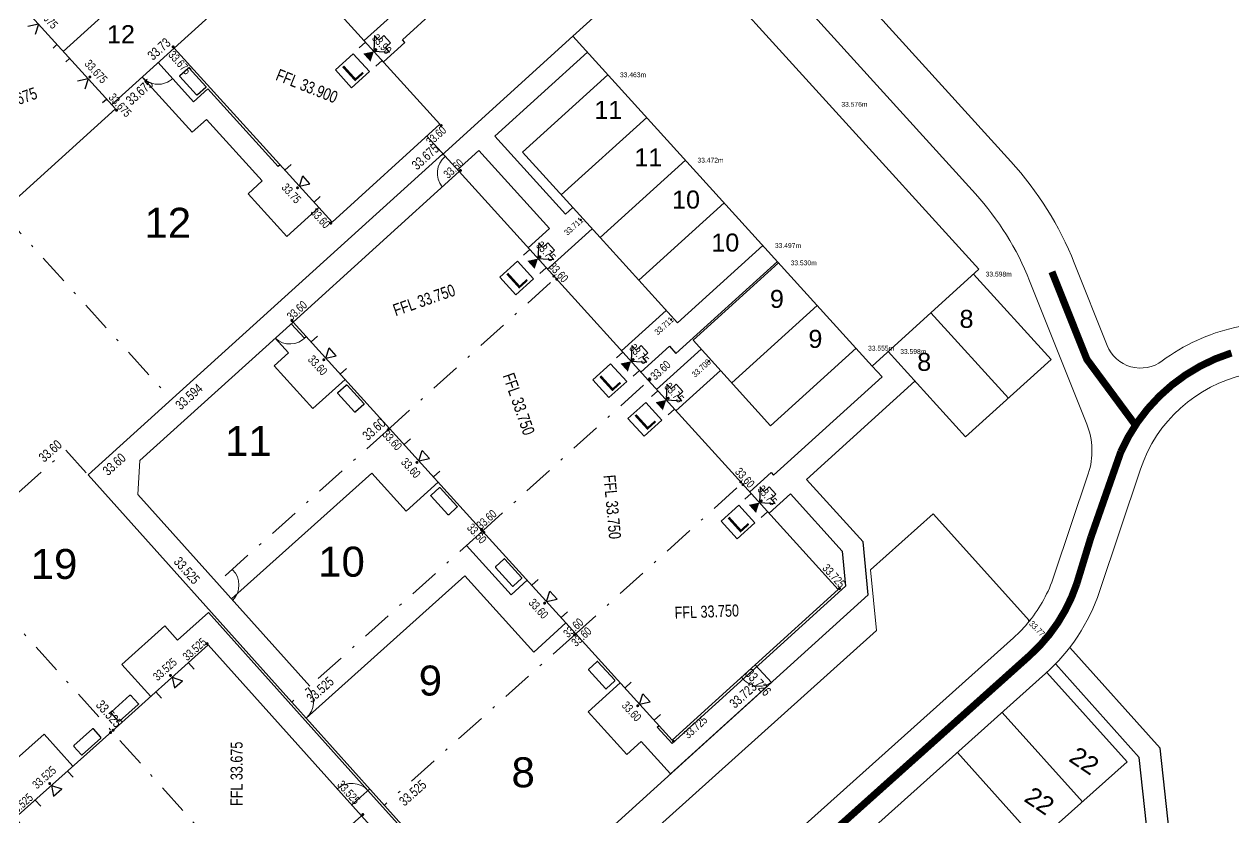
# Model space of a CAD drawing. Header units: metres. Extents: x 337936 to 338610, y 373199 to 374026.
# Drawn here: x 338146.3 to 338196.6, y 373665.4 to 373698.4 of the extents above; entities that cross this region are included whole.
import ezdxf

# ---------------------------------------------------------------- set-up
doc = ezdxf.new("R2010")
doc.units = ezdxf.units.M
doc.linetypes.add('DASHDOT', pattern=[25.4, 12.7, -6.35, 0, -6.35])
doc.linetypes.add('DASHED', pattern=[0.75, 0.5, -0.25])
for name, color, linetype in [('A-WH_HT-Access-Main', 252, 'Continuous'), ('A-WH_HT-Services-ASHP', 252, 'Continuous'), ('A-WH_HT-Wall-Party Wall Line', 252, 'Continuous'), ('A-WH_HT-Wall-Structure', 252, 'Continuous'), ('C-Zz4050-T-SpotLevels', 7, 'Continuous'), ('DGL-Paths', 252, 'Continuous'), ('EXTERNAL_WORKS_BACK_OF_FOOTWAY_LEVELS', 7, 'Continuous'), ('HOUSE_EXTERNAL_LEVELS', 7, 'Continuous'), ('HOUSE_SLAB_LEVEL', 7, 'Continuous'), ('PLOT_BOUNDARY_ANNOTATION', 7, 'Continuous')]:
    doc.layers.add(name, color=color, linetype=linetype)
doc.layers.add('A-WH_HT-Wall-Door Openings', color=252, linetype='Continuous', plot=False)
for name, color, linetype, lineweight in [('DGL_BT Gates', 252, 'Continuous', 9), ('DGL_BT Rear Fencing', 252, 'DASHDOT', 9), ('DGL_BT-Screen Fence', 252, 'FENCELINE2', 9), ('DGL_DRIVE', 252, 'Continuous', 9), ('DGL_Footpath', 252, 'Continuous', 9), ('DGL_Plot Parking', 252, 'Continuous', 9), ('DGL_PlotNo', 252, 'Continuous', 9), ('DGL_VERGE', 252, 'DASHED', 9)]:
    doc.layers.add(name, color=color, linetype=linetype, lineweight=lineweight)
doc.layers.add('HOUSE_DOORS', color=3, linetype='Continuous', true_color=0x00ff00)
doc.styles.add('AnnotativeArial', font='arial.ttf', dxfattribs={"height": 2})
doc.styles.add('ESTROAD', font='arial.ttf', dxfattribs={"width": 0.75})
doc.styles.get("Standard").update_dxf_attribs({"font": 'arial.ttf'})
doc.styles.add('TTE', font='arial.ttf')
doc.linetypes.add('FENCELINE2', pattern='A,6.35,-2.54,[132,ltypeshp.shx,S=2.54,R=0,X=-2.54,Y=0],-2.54,25.4', length=36.83)

msp = doc.modelspace()

# ---------------------------------------------------------------- hatches: boundary and pattern name
at = {"layer": 'EXTERNAL_WORKS_BACK_OF_FOOTWAY_LEVELS'}
h = msp.add_hatch(color=256, dxfattribs=at)
edge = h.paths.add_edge_path(flags=17)
edge.add_ellipse((338169.432, 373690.28), major_axis=(0.0354, 0.0354), ratio=1, start_angle=45, end_angle=225, ccw=False)
edge.add_ellipse((338169.432, 373690.28), major_axis=(0.0354, 0.0354), ratio=1, start_angle=225, end_angle=405, ccw=False)
h = msp.add_hatch(color=256, dxfattribs=at)
edge = h.paths.add_edge_path(flags=17)
edge.add_ellipse((338173.193, 373686.132), major_axis=(0.0354, 0.0354), ratio=1, start_angle=45, end_angle=225, ccw=False)
edge.add_ellipse((338173.193, 373686.132), major_axis=(0.0354, 0.0354), ratio=1, start_angle=225, end_angle=405, ccw=False)
h = msp.add_hatch(color=256, dxfattribs=at)
edge = h.paths.add_edge_path(flags=17)
edge.add_ellipse((338174.77, 373684.394), major_axis=(0.0354, 0.0354), ratio=1, start_angle=45, end_angle=225, ccw=False)
edge.add_ellipse((338174.77, 373684.394), major_axis=(0.0354, 0.0354), ratio=1, start_angle=225, end_angle=405, ccw=False)
h = msp.add_hatch(color=256, dxfattribs=at)
edge = h.paths.add_edge_path(flags=17)
edge.add_ellipse((338188.102, 373673.588), major_axis=(0.0354, 0.0354), ratio=1, start_angle=45, end_angle=225, ccw=False)
edge.add_ellipse((338188.102, 373673.588), major_axis=(0.0354, 0.0354), ratio=1, start_angle=225, end_angle=405, ccw=False)
at = {"layer": 'HOUSE_DOORS'}
for points in [[(338160.822, 373697.3), (338160.684, 373696.871), (338160.382, 373697.205)], [(338167.654, 373688.668), (338167.517, 373688.239), (338167.214, 373688.573)], [(338171.532, 373684.392), (338171.394, 373683.963), (338171.092, 373684.297)], [(338172.992, 373682.781), (338172.854, 373682.353), (338172.552, 373682.686)], [(338176.868, 373678.506), (338176.731, 373678.077), (338176.429, 373678.411)]]:
    msp.add_hatch(color=256, dxfattribs=at).paths.add_polyline_path(points, flags=17)
at = {"layer": 'HOUSE_EXTERNAL_LEVELS'}
h = msp.add_hatch(color=256, dxfattribs=at)
edge = h.paths.add_edge_path(flags=17)
edge.add_ellipse((338152.463, 373697.489), major_axis=(0.0448, 0.0448), ratio=1, start_angle=177.1994, end_angle=357.1994, ccw=False)
edge.add_ellipse((338152.463, 373697.489), major_axis=(0.0448, 0.0448), ratio=1, start_angle=-2.8006, end_angle=177.1994, ccw=False)
h = msp.add_hatch(color=256, dxfattribs=at)
edge = h.paths.add_edge_path(flags=17)
edge.add_ellipse((338160.902, 373697.373), major_axis=(-0.0448, 0.0448), ratio=1, start_angle=-2.8006, end_angle=177.1994, ccw=False)
edge.add_ellipse((338160.902, 373697.373), major_axis=(-0.0448, 0.0448), ratio=1, start_angle=177.1994, end_angle=357.1994, ccw=False)
h = msp.add_hatch(color=256, dxfattribs=at)
edge = h.paths.add_edge_path(flags=17)
edge.add_ellipse((338149.003, 373696.233), major_axis=(-0.0448, 0.0448), ratio=1, start_angle=-2.8006, end_angle=177.1994, ccw=False)
edge.add_ellipse((338149.003, 373696.233), major_axis=(-0.0448, 0.0448), ratio=1, start_angle=177.1994, end_angle=357.1994, ccw=False)
h = msp.add_hatch(color=256, dxfattribs=at)
edge = h.paths.add_edge_path(flags=17)
edge.add_ellipse((338150.112, 373694.848), major_axis=(0.0448, 0.0448), ratio=1, start_angle=-2.8006, end_angle=177.1994, ccw=False)
edge.add_ellipse((338150.112, 373694.848), major_axis=(0.0448, 0.0448), ratio=1, start_angle=177.1994, end_angle=357.1994, ccw=False)
h = msp.add_hatch(color=256, dxfattribs=at)
edge = h.paths.add_edge_path(flags=17)
edge.add_ellipse((338163.622, 373694.211), major_axis=(-0.0448, 0.0448), ratio=1, start_angle=177.1994, end_angle=357.1994, ccw=False)
edge.add_ellipse((338163.622, 373694.211), major_axis=(-0.0448, 0.0448), ratio=1, start_angle=-2.8006, end_angle=177.1994, ccw=False)
h = msp.add_hatch(color=256, dxfattribs=at)
edge = h.paths.add_edge_path(flags=17)
edge.add_ellipse((338164.425, 373692.339), major_axis=(-0.0448, 0.0448), ratio=1, start_angle=-2.8006, end_angle=177.1994, ccw=False)
edge.add_ellipse((338164.425, 373692.339), major_axis=(-0.0448, 0.0448), ratio=1, start_angle=177.1994, end_angle=357.1994, ccw=False)
h = msp.add_hatch(color=256, dxfattribs=at)
edge = h.paths.add_edge_path(flags=17)
edge.add_ellipse((338157.643, 373691.615), major_axis=(-0.0448, 0.0448), ratio=1, start_angle=177.1994, end_angle=357.1994, ccw=False)
edge.add_ellipse((338157.643, 373691.615), major_axis=(-0.0448, 0.0448), ratio=1, start_angle=-2.8006, end_angle=177.1994, ccw=False)
h = msp.add_hatch(color=256, dxfattribs=at)
edge = h.paths.add_edge_path(flags=17)
edge.add_ellipse((338159.026, 373690.142), major_axis=(0.0448, 0.0448), ratio=1, start_angle=177.1994, end_angle=357.1994, ccw=False)
edge.add_ellipse((338159.026, 373690.142), major_axis=(0.0448, 0.0448), ratio=1, start_angle=-2.8006, end_angle=177.1994, ccw=False)
h = msp.add_hatch(color=256, dxfattribs=at)
edge = h.paths.add_edge_path(flags=17)
edge.add_ellipse((338167.734, 373688.741), major_axis=(-0.0448, 0.0448), ratio=1, start_angle=-2.8006, end_angle=177.1994, ccw=False)
edge.add_ellipse((338167.734, 373688.741), major_axis=(-0.0448, 0.0448), ratio=1, start_angle=177.1994, end_angle=357.1994, ccw=False)
h = msp.add_hatch(color=256, dxfattribs=at)
edge = h.paths.add_edge_path(flags=17)
edge.add_ellipse((338168.314, 373687.94), major_axis=(-0.0448, 0.0448), ratio=1, start_angle=177.3881, end_angle=357.3881, ccw=False)
edge.add_ellipse((338168.314, 373687.94), major_axis=(-0.0448, 0.0448), ratio=1, start_angle=-2.6119, end_angle=177.3881, ccw=False)
h = msp.add_hatch(color=256, dxfattribs=at)
edge = h.paths.add_edge_path(flags=17)
edge.add_ellipse((338168.433, 373687.809), major_axis=(0.0448, 0.0448), ratio=1, start_angle=-2.8006, end_angle=177.1994, ccw=False)
edge.add_ellipse((338168.433, 373687.809), major_axis=(0.0448, 0.0448), ratio=1, start_angle=177.1994, end_angle=357.1994, ccw=False)
h = msp.add_hatch(color=256, dxfattribs=at)
edge = h.paths.add_edge_path(flags=17)
edge.add_ellipse((338157.411, 373686.079), major_axis=(-0.0448, 0.0448), ratio=1, start_angle=-2.8006, end_angle=177.1994, ccw=False)
edge.add_ellipse((338157.411, 373686.079), major_axis=(-0.0448, 0.0448), ratio=1, start_angle=177.1994, end_angle=357.1994, ccw=False)
h = msp.add_hatch(color=256, dxfattribs=at)
edge = h.paths.add_edge_path(flags=17)
edge.add_ellipse((338158.737, 373684.455), major_axis=(-0.0448, 0.0448), ratio=1, start_angle=177.1994, end_angle=357.1994, ccw=False)
edge.add_ellipse((338158.737, 373684.455), major_axis=(-0.0448, 0.0448), ratio=1, start_angle=-2.8006, end_angle=177.1994, ccw=False)
h = msp.add_hatch(color=256, dxfattribs=at)
edge = h.paths.add_edge_path(flags=17)
edge.add_ellipse((338171.612, 373684.464), major_axis=(-0.0448, 0.0448), ratio=1, start_angle=-2.8006, end_angle=177.1994, ccw=False)
edge.add_ellipse((338171.612, 373684.464), major_axis=(-0.0448, 0.0448), ratio=1, start_angle=177.1994, end_angle=357.1994, ccw=False)
h = msp.add_hatch(color=256, dxfattribs=at)
edge = h.paths.add_edge_path(flags=17)
edge.add_ellipse((338172.295, 373683.659), major_axis=(-0.0448, 0.0448), ratio=1, start_angle=-2.6119, end_angle=177.3881, ccw=False)
edge.add_ellipse((338172.295, 373683.659), major_axis=(-0.0448, 0.0448), ratio=1, start_angle=177.3881, end_angle=357.3881, ccw=False)
h = msp.add_hatch(color=256, dxfattribs=at)
edge = h.paths.add_edge_path(flags=17)
edge.add_ellipse((338172.316, 373683.636), major_axis=(0.0448, 0.0448), ratio=1, start_angle=-2.8006, end_angle=177.1994, ccw=False)
edge.add_ellipse((338172.316, 373683.636), major_axis=(0.0448, 0.0448), ratio=1, start_angle=177.1994, end_angle=357.1994, ccw=False)
h = msp.add_hatch(color=256, dxfattribs=at)
edge = h.paths.add_edge_path(flags=17)
edge.add_ellipse((338173.072, 373682.854), major_axis=(-0.0448, 0.0448), ratio=1, start_angle=-2.8006, end_angle=177.1994, ccw=False)
edge.add_ellipse((338173.072, 373682.854), major_axis=(-0.0448, 0.0448), ratio=1, start_angle=177.1994, end_angle=357.1994, ccw=False)
h = msp.add_hatch(color=256, dxfattribs=at)
edge = h.paths.add_edge_path(flags=17)
edge.add_ellipse((338161.42, 373681.549), major_axis=(0.0448, 0.0448), ratio=1, start_angle=-2.8006, end_angle=177.1994, ccw=False)
edge.add_ellipse((338161.42, 373681.549), major_axis=(0.0448, 0.0448), ratio=1, start_angle=177.1994, end_angle=357.1994, ccw=False)
h = msp.add_hatch(color=256, dxfattribs=at)
edge = h.paths.add_edge_path(flags=17)
edge.add_ellipse((338161.42, 373681.549), major_axis=(0.0448, 0.0448), ratio=1, start_angle=177.1994, end_angle=357.1994, ccw=False)
edge.add_ellipse((338161.42, 373681.549), major_axis=(0.0448, 0.0448), ratio=1, start_angle=-2.8006, end_angle=177.1994, ccw=False)
h = msp.add_hatch(color=256, dxfattribs=at)
edge = h.paths.add_edge_path(flags=17)
edge.add_ellipse((338162.614, 373680.179), major_axis=(-0.0448, 0.0448), ratio=1, start_angle=177.1994, end_angle=357.1994, ccw=False)
edge.add_ellipse((338162.614, 373680.179), major_axis=(-0.0448, 0.0448), ratio=1, start_angle=-2.8006, end_angle=177.1994, ccw=False)
h = msp.add_hatch(color=256, dxfattribs=at)
edge = h.paths.add_edge_path(flags=17)
edge.add_ellipse((338176.09, 373679.365), major_axis=(-0.0448, 0.0448), ratio=1, start_angle=177.1994, end_angle=357.1994, ccw=False)
edge.add_ellipse((338176.09, 373679.365), major_axis=(-0.0448, 0.0448), ratio=1, start_angle=-2.8006, end_angle=177.1994, ccw=False)
h = msp.add_hatch(color=256, dxfattribs=at)
edge = h.paths.add_edge_path(flags=17)
edge.add_ellipse((338176.188, 373679.256), major_axis=(0.0448, 0.0448), ratio=1, start_angle=-2.8006, end_angle=177.1994, ccw=False)
edge.add_ellipse((338176.188, 373679.256), major_axis=(0.0448, 0.0448), ratio=1, start_angle=177.1994, end_angle=357.1994, ccw=False)
h = msp.add_hatch(color=256, dxfattribs=at)
edge = h.paths.add_edge_path(flags=17)
edge.add_ellipse((338176.949, 373678.579), major_axis=(0.0448, 0.0448), ratio=1, start_angle=87.1743, end_angle=267.1743, ccw=False)
edge.add_ellipse((338176.949, 373678.579), major_axis=(0.0448, 0.0448), ratio=1, start_angle=267.1743, end_angle=447.1743, ccw=False)
h = msp.add_hatch(color=256, dxfattribs=at)
edge = h.paths.add_edge_path(flags=17)
edge.add_ellipse((338165.302, 373677.376), major_axis=(-0.0448, 0.0448), ratio=1, start_angle=-2.8006, end_angle=177.1994, ccw=False)
edge.add_ellipse((338165.302, 373677.376), major_axis=(-0.0448, 0.0448), ratio=1, start_angle=177.1994, end_angle=357.1994, ccw=False)
h = msp.add_hatch(color=256, dxfattribs=at)
edge = h.paths.add_edge_path(flags=17)
edge.add_ellipse((338165.401, 373677.267), major_axis=(0.0448, 0.0448), ratio=1, start_angle=-2.8006, end_angle=177.1994, ccw=False)
edge.add_ellipse((338165.401, 373677.267), major_axis=(0.0448, 0.0448), ratio=1, start_angle=177.1994, end_angle=357.1994, ccw=False)
h = msp.add_hatch(color=256, dxfattribs=at)
edge = h.paths.add_edge_path(flags=17)
edge.add_ellipse((338180.206, 373674.931), major_axis=(-0.0448, 0.0448), ratio=1, start_angle=87.1743, end_angle=267.1743, ccw=False)
edge.add_ellipse((338180.206, 373674.931), major_axis=(-0.0448, 0.0448), ratio=1, start_angle=-92.8257, end_angle=87.1743, ccw=False)
h = msp.add_hatch(color=256, dxfattribs=at)
edge = h.paths.add_edge_path(flags=17)
edge.add_ellipse((338167.928, 373674.318), major_axis=(-0.0448, 0.0448), ratio=1, start_angle=177.1994, end_angle=357.1994, ccw=False)
edge.add_ellipse((338167.928, 373674.318), major_axis=(-0.0448, 0.0448), ratio=1, start_angle=-2.8006, end_angle=177.1994, ccw=False)
h = msp.add_hatch(color=256, dxfattribs=at)
edge = h.paths.add_edge_path(flags=17)
edge.add_ellipse((338169.174, 373672.996), major_axis=(-0.0448, 0.0448), ratio=1, start_angle=177.1994, end_angle=357.1994, ccw=False)
edge.add_ellipse((338169.174, 373672.996), major_axis=(-0.0448, 0.0448), ratio=1, start_angle=-2.8006, end_angle=177.1994, ccw=False)
h = msp.add_hatch(color=256, dxfattribs=at)
edge = h.paths.add_edge_path(flags=17)
edge.add_ellipse((338169.174, 373672.996), major_axis=(-0.0448, 0.0448), ratio=1, start_angle=177.1994, end_angle=357.1994, ccw=False)
edge.add_ellipse((338169.174, 373672.996), major_axis=(-0.0448, 0.0448), ratio=1, start_angle=-2.8006, end_angle=177.1994, ccw=False)
h = msp.add_hatch(color=256, dxfattribs=at)
edge = h.paths.add_edge_path(flags=17)
edge.add_ellipse((338153.882, 373672.633), major_axis=(0.0448, 0.0448), ratio=1, start_angle=266.8789, end_angle=446.8789, ccw=False)
edge.add_ellipse((338153.882, 373672.633), major_axis=(0.0448, 0.0448), ratio=1, start_angle=86.8789, end_angle=266.8789, ccw=False)
h = msp.add_hatch(color=256, dxfattribs=at)
edge = h.paths.add_edge_path(flags=17)
edge.add_ellipse((338152.354, 373671.31), major_axis=(-0.0448, 0.0448), ratio=1, start_angle=86.8789, end_angle=266.8789, ccw=False)
edge.add_ellipse((338152.354, 373671.31), major_axis=(-0.0448, 0.0448), ratio=1, start_angle=-93.1211, end_angle=86.8789, ccw=False)
h = msp.add_hatch(color=256, dxfattribs=at)
edge = h.paths.add_edge_path(flags=17)
edge.add_ellipse((338171.805, 373670.042), major_axis=(-0.0448, 0.0448), ratio=1, start_angle=177.1994, end_angle=357.1994, ccw=False)
edge.add_ellipse((338171.805, 373670.042), major_axis=(-0.0448, 0.0448), ratio=1, start_angle=-2.8006, end_angle=177.1994, ccw=False)
h = msp.add_hatch(color=256, dxfattribs=at)
edge = h.paths.add_edge_path(flags=17)
edge.add_ellipse((338149.859, 373668.928), major_axis=(-0.0448, 0.0448), ratio=1, start_angle=-93.1211, end_angle=86.8789, ccw=False)
edge.add_ellipse((338149.859, 373668.928), major_axis=(-0.0448, 0.0448), ratio=1, start_angle=86.8789, end_angle=266.8789, ccw=False)
h = msp.add_hatch(color=256, dxfattribs=at)
edge = h.paths.add_edge_path(flags=17)
edge.add_ellipse((338149.968, 373669.026), major_axis=(-0.0448, 0.0448), ratio=1, start_angle=-93.1211, end_angle=86.8789, ccw=False)
edge.add_ellipse((338149.968, 373669.026), major_axis=(-0.0448, 0.0448), ratio=1, start_angle=86.8789, end_angle=266.8789, ccw=False)
h = msp.add_hatch(color=256, dxfattribs=at)
edge = h.paths.add_edge_path(flags=17)
edge.add_ellipse((338173.292, 373668.564), major_axis=(0.0448, 0.0448), ratio=1, start_angle=87.1921, end_angle=267.1921, ccw=False)
edge.add_ellipse((338173.292, 373668.564), major_axis=(0.0448, 0.0448), ratio=1, start_angle=267.1921, end_angle=447.1921, ccw=False)
h = msp.add_hatch(color=256, dxfattribs=at)
edge = h.paths.add_edge_path(flags=17)
edge.add_ellipse((338147.328, 373666.804), major_axis=(-0.0448, 0.0448), ratio=1, start_angle=86.8789, end_angle=266.8789, ccw=False)
edge.add_ellipse((338147.328, 373666.804), major_axis=(-0.0448, 0.0448), ratio=1, start_angle=-93.1211, end_angle=86.8789, ccw=False)
h = msp.add_hatch(color=256, dxfattribs=at)
edge = h.paths.add_edge_path(flags=17)
edge.add_ellipse((338160.362, 373665.515), major_axis=(-0.0448, 0.0448), ratio=1, start_angle=86.8789, end_angle=266.8789, ccw=False)
edge.add_ellipse((338160.362, 373665.515), major_axis=(-0.0448, 0.0448), ratio=1, start_angle=-93.1211, end_angle=86.8789, ccw=False)

# ---------------------------------------------------------------- linework, layer by layer
at = {"layer": 'A-WH_HT-Access-Main'}
for points in [[(338160.818, 373697.304), (338161.475, 373697.271), (338161.3, 373697.464), (338161.508, 373697.652), (338161.233, 373697.956), (338161.025, 373697.768), (338160.85, 373697.961), (338160.818, 373697.304)], [(338167.654, 373688.668), (338168.311, 373688.636), (338168.136, 373688.829), (338168.344, 373689.017), (338168.069, 373689.32), (338167.861, 373689.132), (338167.686, 373689.325), (338167.654, 373688.668)], [(338171.532, 373684.392), (338172.189, 373684.359), (338172.014, 373684.552), (338172.221, 373684.74), (338171.946, 373685.044), (338171.739, 373684.856), (338171.564, 373685.048), (338171.532, 373684.392)], [(338172.991, 373682.782), (338173.648, 373682.75), (338173.473, 373682.943), (338173.68, 373683.131), (338173.405, 373683.434), (338173.198, 373683.246), (338173.023, 373683.439), (338172.991, 373682.782)], [(338176.868, 373678.506), (338177.525, 373678.474), (338177.35, 373678.667), (338177.558, 373678.855), (338177.283, 373679.158), (338177.075, 373678.97), (338176.901, 373679.163), (338176.868, 373678.506)]]:
    msp.add_lwpolyline(points, dxfattribs=at)
at = {"layer": 'A-WH_HT-Services-ASHP'}
for points in [[(338153.484, 373695.488, -0.414214), (338153.441, 373695.49), (338152.746, 373696.257, -0.414214), (338152.748, 373696.299), (338153.087, 373696.607, -0.414214), (338153.13, 373696.605), (338153.825, 373695.838, -0.414214), (338153.823, 373695.796)], [(338159.665, 373683.4, -0.414214), (338159.707, 373683.397), (338160.402, 373682.631, -0.414214), (338160.4, 373682.588), (338160.061, 373682.281, -0.414214), (338160.019, 373682.283), (338159.323, 373683.05, -0.414214), (338159.325, 373683.092)], [(338163.542, 373679.123, -0.414214), (338163.585, 373679.121), (338164.28, 373678.354, -0.414214), (338164.278, 373678.312), (338163.938, 373678.004, -0.414214), (338163.896, 373678.006), (338163.201, 373678.773, -0.414214), (338163.203, 373678.816)], [(338166.968, 373675.345, 0.414214), (338166.97, 373675.387), (338166.275, 373676.154, 0.414214), (338166.232, 373676.156), (338165.893, 373675.849, 0.414214), (338165.891, 373675.806), (338166.586, 373675.04, 0.414214), (338166.629, 373675.037)], [(338170.845, 373671.069, 0.414214), (338170.847, 373671.111), (338170.152, 373671.878, 0.414214), (338170.11, 373671.88), (338169.771, 373671.572, 0.414214), (338169.769, 373671.53), (338170.464, 373670.763, 0.414214), (338170.506, 373670.761)], [(338151.014, 373670.138, -0.414214), (338151.012, 373670.096), (338150.241, 373669.405, -0.414214), (338150.199, 373669.407), (338149.893, 373669.748, -0.414214), (338149.896, 373669.791), (338150.666, 373670.482, -0.414214), (338150.709, 373670.479)], [(338148.639, 373668.009, 0.414214), (338148.682, 373668.006), (338149.452, 373668.697, 0.414214), (338149.455, 373668.74), (338149.149, 373669.081, 0.414214), (338149.106, 373669.083), (338148.336, 373668.392, 0.414214), (338148.334, 373668.35)]]:
    msp.add_lwpolyline(points, format="xyb", close=True, dxfattribs=at)
at = {"layer": 'A-WH_HT-Wall-Door Openings', "linetype": 'ByBlock'}
for p, q in [((338160.214, 373697.446), (338160.475, 373697.682)), ((338160.9, 373696.688), (338161.162, 373696.925)), ((338157.115, 373692.358), (338157.376, 373692.595)), ((338158.331, 373691.017), (338158.592, 373691.254)), ((338167.05, 373688.81), (338167.311, 373689.047)), ((338167.736, 373688.052), (338167.998, 373688.289)), ((338158.209, 373685.198), (338158.471, 373685.435)), ((338170.927, 373684.534), (338171.188, 373684.77)), ((338159.425, 373683.857), (338159.686, 373684.094)), ((338171.614, 373683.776), (338171.875, 373684.013)), ((338172.386, 373682.924), (338172.648, 373683.161)), ((338173.073, 373682.167), (338173.334, 373682.403)), ((338162.087, 373680.922), (338162.348, 373681.159)), ((338163.303, 373679.581), (338163.564, 373679.818)), ((338176.264, 373678.648), (338176.525, 373678.885)), ((338176.951, 373677.89), (338177.212, 373678.127)), ((338167.4, 373675.062), (338167.661, 373675.299)), ((338168.616, 373673.721), (338168.877, 373673.958)), ((338153.1, 373671.834), (338153.336, 373671.571)), ((338171.278, 373670.786), (338171.539, 373671.022)), ((338151.753, 373670.626), (338151.988, 373670.363)), ((338172.493, 373669.445), (338172.755, 373669.682)), ((338148.075, 373667.328), (338148.31, 373667.065)), ((338146.727, 373666.12), (338146.962, 373665.857))]:
    msp.add_line(p, q, dxfattribs=at)
at = {"layer": 'A-WH_HT-Wall-Party Wall Line', "linetype": 'DASHDOT', "lineweight": 15, "ltscale": 0.1}
for points in [[(338161.363, 373681.497), (338168.495, 373687.964)], [(338165.24, 373677.221), (338172.372, 373683.688)], [(338169.118, 373672.944), (338176.25, 373679.411)], [(338156.39, 373661.753), (338149.813, 373669.088)]]:
    msp.add_lwpolyline(points, dxfattribs=at)
at = {"layer": 'A-WH_HT-Wall-Structure'}
for p, q in [((338147.472, 373697.44), (338147.631, 373697.584)), ((338147.994, 373696.864), (338148.154, 373697.008)), ((338149.533, 373695.167), (338149.692, 373695.312))]:
    msp.add_line(p, q, dxfattribs=at)
at = {"layer": 'A-WH_HT-Wall-Structure', "lineweight": -3}
msp.add_lwpolyline([(338157.005, 373701.509), (338163.573, 373694.265), (338159.08, 373690.191), (338152.512, 373697.435)], close=True, dxfattribs=at)
at = {"layer": 'A-WH_HT-Wall-Structure'}
msp.add_lwpolyline([(338140.979, 373695.389), (338145.32, 373690.602), (338150.063, 373694.902), (338145.722, 373699.69)], close=True, dxfattribs=at)
at = {"layer": 'A-WH_HT-Wall-Structure', "lineweight": -3}
for points in [[(338168.384, 373687.863), (338164.37, 373692.29), (338157.46, 373686.024), (338161.474, 373681.598)], [(338172.261, 373683.587), (338168.384, 373687.863)], [(338172.261, 373683.587), (338176.139, 373679.311)], [(338161.474, 373681.598), (338165.351, 373677.321)], [(338176.139, 373679.311), (338180.152, 373674.884), (338173.242, 373668.619), (338169.229, 373673.045)], [(338169.229, 373673.045), (338165.351, 373677.321)], [(338149.914, 373668.977), (338153.93, 373672.578), (338160.307, 373665.466), (338156.29, 373661.865)], [(338149.914, 373668.977), (338145.897, 373665.375), (338152.273, 373658.263), (338156.29, 373661.865)]]:
    msp.add_lwpolyline(points, dxfattribs=at)
at = {"layer": 'DGL-Paths'}
for p, q in [((338168.138, 373689.918), (338165.191, 373693.169)), ((338168.805, 373690.523), (338169.103, 373690.792)), ((338167.25, 373689.113), (338168.138, 373689.918)), ((338181.565, 373684.194), (338181.974, 373683.743)), ((338177.455, 373679.645), (338181.974, 373683.743)), ((338178.828, 373679.471), (338183.347, 373683.569)), ((338176.466, 373678.95), (338177.355, 373679.756)), ((338177.355, 373679.756), (338177.455, 373679.645)), ((338177.272, 373678.061), (338178.161, 373678.867))]:
    msp.add_line(p, q, dxfattribs=at)
at = {"layer": 'DGL-Paths', "flags": 128}
for points in [[(338161.221, 373696.859), (338162.11, 373697.665), (338162.009, 373697.776), (338163.421, 373699.061), (338159.294, 373703.584)], [(338158.627, 373702.98), (338162.049, 373699.23), (338160.415, 373697.748)], [(338162.555, 373698.272), (338162.556, 373698.271)], [(338163.632, 373692.97), (338169.107, 373697.934)], [(338165.858, 373693.773), (338169.711, 373697.267)], [(338156.917, 373692.577), (338156.843, 373692.51), (338153.914, 373695.74), (338153.321, 373695.203), (338151.845, 373696.831)], [(338158.529, 373690.799), (338157.196, 373689.59), (338155.584, 373691.368), (338156.176, 373691.905), (338153.852, 373694.469), (338153.259, 373693.931), (338151.178, 373696.226)], [(338165.858, 373693.773), (338168.805, 373690.523)], [(338164.303, 373692.364), (338165.191, 373693.169)], [(338168.056, 373688.223), (338169.909, 373689.903)], [(338171.937, 373683.945), (338173.122, 373685.02), (338173.398, 373684.715), (338177.621, 373688.544)], [(338171.131, 373684.834), (338172.983, 373686.513)], [(338158.011, 373685.417), (338157.935, 373685.349), (338157.386, 373685.957)], [(338159.622, 373683.639), (338158.288, 373682.429), (338156.676, 373684.207), (338157.269, 373684.745), (338156.715, 373685.357)], [(338172.591, 373683.224), (338174.443, 373684.903)], [(338173.397, 373682.335), (338175.249, 373684.014)], [(338160.737, 373679.729), (338154.899, 373674.494)], [(338163.502, 373679.359), (338162.169, 373678.149), (338160.737, 373679.729)], [(338171.08, 373671.003), (338169.747, 373669.794), (338171.359, 373668.016), (338171.951, 373668.554), (338173.173, 373667.206), (338181.4, 373674.665), (338181.184, 373676.873), (338178.828, 373679.471)], [(338178.161, 373678.867), (338180.317, 373676.489), (338180.46, 373675.028), (338173.235, 373668.478), (338172.618, 373669.158), (338172.692, 373669.226)], [(338164.68, 373676.72), (338166.542, 373674.667), (338167.209, 373675.272)], [(338164.615, 373675.452), (338158.008, 373669.529)], [(338168.82, 373673.494), (338167.487, 373672.284), (338164.615, 373675.452)], [(338151.533, 373670.429), (338150.331, 373671.769), (338152.118, 373673.371), (338152.652, 373672.775), (338153.933, 373673.924)], [(338160.577, 373666.514), (338153.933, 373673.924)], [(338176.697, 373671.752), (338177.369, 373671.011)], [(338148.294, 373667.525), (338147.093, 373668.865), (338145.306, 373667.263), (338145.84, 373666.667), (338144.559, 373665.519)], [(338160.577, 373666.514), (338162.179, 373664.727)], [(338160.307, 373665.466), (338160.908, 373664.796)]]:
    msp.add_lwpolyline(points, dxfattribs=at)
at = {"layer": 'DGL-Paths'}
for points in [[(338185.549, 373648.055), (338188.324, 373644.961), (338188.919, 373645.495), (338190.134, 373644.141), (338199.387, 373652.437), (338194.702, 373657.662), (338193.547, 373668.282), (338189.788, 373672.474)], [(338190.44, 373659.27), (338189.697, 373660.098), (338190.591, 373660.899), (338190.691, 373660.787), (338193.211, 373663.046), (338192.683, 373667.897), (338189.21, 373671.771)]]:
    msp.add_lwpolyline(points, dxfattribs=at)
at = {"layer": 'DGL_BT Gates'}
for centre, start, end in [((338151.845, 373696.831), 222.1994, 312.1994), ((338164.367, 373692.226), 129.3206, 219.3206), ((338157.331, 373686.013), 227.0602, 317.0602), ((338154.308, 373675.073), 315.2798, 45.2798), ((338176.861, 373671.758), 216.4357, 306.4357), ((338157.407, 373670.199), 311.8789, 41.8789), ((338159.906, 373665.913), 41.8789, 131.8789)]:
    msp.add_arc(centre, 0.9, start, end, dxfattribs=at)
at = {"layer": 'DGL_BT Rear Fencing', "ltscale": 0.1, "flags": 128}
for points in [[(338145.286, 373690.639), (338152.395, 373682.799)], [(338161.474, 373681.598), (338154.298, 373675.164)], [(338132.27, 373666.588), (338147.999, 373680.691), (338148.923, 373679.661)], [(338165.351, 373677.321), (338157.408, 373670.199)], [(338143.238, 373676.422), (338149.914, 373668.977)], [(338169.229, 373673.045), (338161.261, 373665.901)]]:
    msp.add_lwpolyline(points, dxfattribs=at)
at = {"layer": 'DGL_BT-Screen Fence', "ltscale": 0.03}
for p, q in [((338168.093, 373662.6), (338177.369, 373671.011)), ((338160.793, 373666.423), (338164.022, 373662.822))]:
    msp.add_line(p, q, dxfattribs=at)
at = {"layer": 'DGL_BT-Screen Fence', "ltscale": 0.03, "flags": 128}
for points in [[(338152.512, 373697.435), (338149.908, 373695.074)], [(338163.027, 373693.771), (338164.37, 373692.29)], [(338163.699, 373693.03), (338148.923, 373679.661)], [(338157.46, 373686.024), (338151.078, 373680.26), (338151, 373678.842), (338158.152, 373670.866)], [(338148.923, 373679.661), (338157.407, 373670.199)], [(338157.408, 373670.199), (338160.793, 373666.423)], [(338159.906, 373665.913), (338160.651, 373666.58)]]:
    msp.add_lwpolyline(points, dxfattribs=at)
at = {"layer": 'DGL_DRIVE'}
for points in [[(338156.62, 373705.209), (338147.893, 373697.296)], [(338170.568, 373696.323), (338167.012, 373693.098), (338170.236, 373689.543), (338173.792, 373692.767)], [(338177.016, 373689.211), (338173.46, 373685.987), (338170.236, 373689.543), (338173.792, 373692.767)], [(338180.893, 373684.935), (338177.338, 373681.71), (338174.113, 373685.266), (338177.669, 373688.49)], [(338185.788, 373688.022), (338189.012, 373684.467), (338185.456, 373681.242), (338182.232, 373684.798)], [(338185.114, 373668.099), (338188.452, 373664.376), (338192.175, 373667.714), (338188.837, 373671.437)], [(338190.314, 373666.045), (338186.976, 373669.768)]]:
    msp.add_lwpolyline(points, dxfattribs=at)
msp.add_lwpolyline([(338186.01, 373688.224), (338173.551, 373701.964), (338169.107, 373697.934), (338181.565, 373684.194)], close=True, dxfattribs=at)
at = {"layer": 'DGL_DRIVE', "elevation": 0}
for points in [[(338168.624, 373691.32), (338172.18, 373694.545)], [(338171.848, 373687.765), (338175.404, 373690.989)], [(338175.725, 373683.488), (338179.281, 373686.712)], [(338187.234, 373682.854), (338184.01, 373686.41)]]:
    msp.add_lwpolyline(points, dxfattribs=at)
at = {"layer": 'DGL_DRIVE'}
msp.add_lwpolyline([(338157.334, 373652.583), (338157.5, 373652.691, 0.475798), (338157.666, 373654.234), (338165.383, 373661.153, 0.414214), (338168.207, 373660.999), (338181.746, 373673.184), (338181.499, 373675.702), (338184.102, 373678.042), (338188.113, 373673.579, -0.040446), (338187.446, 373672.876), (338166.493, 373654.089, -0.038761), (338163.666, 373651.925), (338159.513, 373649.228)], format="xyb", dxfattribs=at)
at = {"layer": 'DGL_Footpath', "flags": 128}
for points in [[(338134.301, 373744.454), (338141.103, 373738.329, 0.161968), (338148.623, 373735.044, -0.188054), (338152.525, 373733.099), (338159.003, 373725.954, -0.097248), (338160.595, 373723.314, 0.097248), (338162.585, 373720.014), (338187.343, 373692.709, -0.089507), (338189.976, 373688.49)], [(338157.42, 373724.722), (338157.521, 373724.61, -0.097248), (338158.715, 373722.63, 0.097248), (338161.103, 373718.67), (338185.862, 373691.365, -0.089507), (338188.118, 373687.749)], [(338189.976, 373688.49), (338191.347, 373685.053, 0.493071), (338193.637, 373684.407, -0.105036), (338196.656, 373685.798, 0.022899), (338201.997, 373687.265)], [(338149.354, 373640.246), (338164.755, 373650.248, 0.038761), (338167.828, 373652.6), (338188.781, 373671.387, 0.129998), (338191.028, 373674.805), (338192.731, 373679.898, -0.262176), (338197.098, 373683.847, 0.022899), (338202.614, 373685.363, 0.040461)], [(338188.113, 373673.579, 0.089084), (338189.131, 373675.44), (338190.56, 373679.711, 0.177379), (338190.501, 373681.774, 0.176983)], [(338188.113, 373673.579, -0.040446), (338187.446, 373672.876), (338166.493, 373654.089, -0.038761), (338163.666, 373651.925), (338159.513, 373649.228)]]:
    msp.add_lwpolyline(points, format="xyb", dxfattribs=at)
msp.add_lwpolyline([(338188.118, 373687.749), (338190.501, 373681.774)], dxfattribs=at)
at = {"layer": 'DGL_VERGE', "ltscale": 5, "flags": 128}
msp.add_lwpolyline([(338189.047, 373688.12, 0.3, 0.3, 0), (338190.501, 373684.474, 0.3, 0.3, 0), (338192.525, 373681.734, 0, 0, 0)], format="xyseb", dxfattribs=at)
at = {"layer": 'DGL_VERGE', "ltscale": 5, "const_width": 0.3, "flags": 128}
for points in [[(338190.669, 373677.058), (338191.916, 373680.623, -0.215256), (338196.52, 373684.739)], [(338160.057, 373648.389), (338164.21, 373651.086, 0.038761), (338167.16, 373653.345), (338188.114, 373672.131, 0.129998), (338190.079, 373675.123), (338190.669, 373677.058)]]:
    msp.add_lwpolyline(points, format="xyb", dxfattribs=at)
at = {"layer": 'HOUSE_DOORS'}
for p, q in [((338146.862, 373698.432), (338146.422, 373698.337)), ((338146.862, 373698.432), (338146.725, 373698.004)), ((338148.923, 373696.16), (338148.483, 373696.065)), ((338148.923, 373696.16), (338148.785, 373695.731)), ((338157.723, 373691.688), (338157.861, 373692.116)), ((338158.163, 373691.783), (338157.861, 373692.116)), ((338157.723, 373691.688), (338158.163, 373691.783)), ((338158.817, 373684.528), (338158.955, 373684.956)), ((338159.257, 373684.623), (338158.955, 373684.956)), ((338158.817, 373684.528), (338159.257, 373684.623)), ((338162.695, 373680.251), (338162.832, 373680.68)), ((338163.135, 373680.346), (338162.832, 373680.68)), ((338162.695, 373680.251), (338163.135, 373680.346)), ((338168.009, 373674.391), (338168.146, 373674.819)), ((338168.009, 373674.391), (338168.449, 373674.486)), ((338168.449, 373674.486), (338168.146, 373674.819)), ((338152.426, 373671.23), (338152.854, 373671.09)), ((338152.426, 373671.23), (338152.519, 373670.789)), ((338152.519, 373670.789), (338152.854, 373671.09)), ((338171.885, 373670.115), (338172.023, 373670.544)), ((338172.325, 373670.21), (338172.023, 373670.544)), ((338171.885, 373670.115), (338172.325, 373670.21)), ((338147.401, 373666.724), (338147.828, 373666.584)), ((338147.401, 373666.724), (338147.493, 373666.283)), ((338147.493, 373666.283), (338147.828, 373666.584))]:
    msp.add_line(p, q, dxfattribs=at)
at = {"layer": 'HOUSE_EXTERNAL_LEVELS', "color": 0, "flags": 128}
for points in [[(338159.226, 373696.528), (338159.967, 373697.2), (338160.639, 373696.459), (338159.898, 373695.787), (338159.226, 373696.528)], [(338166.059, 373687.896), (338166.8, 373688.568), (338167.471, 373687.827), (338166.731, 373687.156), (338166.059, 373687.896)], [(338169.936, 373683.62), (338170.677, 373684.292), (338171.349, 373683.551), (338170.608, 373682.879), (338169.936, 373683.62)], [(338171.396, 373682.01), (338172.137, 373682.682), (338172.809, 373681.941), (338172.068, 373681.269), (338171.396, 373682.01)], [(338175.273, 373677.735), (338176.014, 373678.406), (338176.685, 373677.665), (338175.944, 373676.994), (338175.273, 373677.735)]]:
    msp.add_lwpolyline(points, dxfattribs=at)

# ---------------------------------------------------------------- texts
at = {"layer": 'C-Zz4050-T-SpotLevels', "color": 7, "linetype": 'Continuous', "lineweight": -3, "char_height": 0.2, "attachment_point": 4, "style": 'TTE'}
for s, insert in [('33.463m', (338171.068, 373696.323, 33.463)), ('33.576m', (338180.282, 373695.094, 33.576)), ('33.472m', (338174.293, 373692.767, 33.472)), ('33.497m', (338177.517, 373689.211, 33.497)), ('33.530m', (338178.17, 373688.49, 33.53)), ('33.598m', (338186.289, 373688.022, 33.598)), ('33.555m', (338181.394, 373684.935, 33.555)), ('33.598m', (338182.733, 373684.798, 33.598))]:
    msp.add_mtext(s, dxfattribs=dict(at, insert=insert))
at = {"layer": 'DGL_Plot Parking', "char_height": 0.75, "attachment_point": 5, "style": 'AnnotativeArial'}
for s, insert in [('12', (338150.295, 373698.016)), ('11', (338170.58, 373694.863)), ('11', (338172.245, 373692.883)), ('10', (338173.816, 373691.123)), ('10', (338175.45, 373689.332)), ('9', (338177.6, 373686.985)), ('8', (338185.491, 373686.154)), ('9', (338179.202, 373685.32)), ('8', (338183.731, 373684.363))]:
    msp.add_mtext(s, dxfattribs=dict(at, insert=insert))
at = {"layer": 'DGL_Plot Parking', "char_height": 0.75, "attachment_point": 5, "rotation": 326.0521, "style": 'AnnotativeArial'}
for insert in [(338190.397, 373667.755), (338188.535, 373666.086)]:
    msp.add_mtext('22', dxfattribs=dict(at, insert=insert))
at = {"layer": 'DGL_PlotNo', "char_height": 1.25, "width": 2.66537, "attachment_point": 5, "style": 'AnnotativeArial'}
for s, insert in [('12', (338152.245, 373690.16)), ('11', (338155.601, 373681.071)), ('19', (338147.51, 373675.942)), ('10', (338159.476, 373676.038)), ('9', (338163.176, 373671.087)), ('8', (338167.038, 373667.265))]:
    msp.add_mtext(s, dxfattribs=dict(at, insert=insert))
at = {"layer": 'EXTERNAL_WORKS_BACK_OF_FOOTWAY_LEVELS', "linetype": 'Continuous', "style": 'ESTROAD', "width": 0.75}
for s, rotation, p in [('33.711', 42.1994, (338168.883, 373689.616)), ('33.711', 42.1994, (338172.644, 373685.468)), ('33.708', 42.1994, (338174.193, 373683.705)), ('33.775', 314.2867, (338188.076, 373673.438))]:
    msp.add_text(s, height=0.25, rotation=rotation, dxfattribs=at).set_placement(p)
at = {"layer": 'HOUSE_DOORS', "color": 100, "linetype": 'Continuous', "style": 'ESTROAD', "width": 0.75}
for s, rotation, p in [('33.675', 312.1994, (338146.691, 373699.034)), ('33.90', 312.1994, (338160.72, 373697.825)), ('33.675', 312.1994, (338148.751, 373696.762)), ('33.75', 312.1994, (338156.953, 373691.61)), ('33.75', 312.1994, (338167.551, 373689.194)), ('33.75', 312.1994, (338171.429, 373684.918)), ('33.60', 312.1994, (338158.049, 373684.449)), ('33.75', 312.1994, (338172.889, 373683.308)), ('33.60', 312.1994, (338161.926, 373680.172)), ('33.75', 312.1743, (338176.766, 373679.032)), ('33.60', 312.1994, (338167.24, 373674.312)), ('33.525', 41.8789, (338151.823, 373671.062)), ('33.60', 312.1994, (338171.117, 373670.036)), ('33.525', 41.8789, (338146.798, 373666.556))]:
    msp.add_text(s, height=0.35, rotation=rotation, dxfattribs=at).set_placement(p)
at = {"layer": 'HOUSE_EXTERNAL_LEVELS', "color": 0, "linetype": 'Continuous', "style": 'ESTROAD', "width": 0.75}
for s, rotation, p in [('33.675', 312.1994, (338152.243, 373697.131)), ('33.675', 312.1994, (338149.754, 373695.359)), ('33.60', 42.1994, (338163.19, 373693.348)), ('33.60', 42.1994, (338163.914, 373691.98)), ('33.60', 312.1994, (338158.162, 373690.574)), ('33.60', 312.1994, (338168.075, 373688.319)), ('33.60', 42.1994, (338157.397, 373686.071)), ('33.60', 42.3881, (338172.531, 373683.582)), ('33.60', 312.1994, (338161.15, 373681.325)), ('33.60', 312.1994, (338175.83, 373679.767)), ('33.60', 42.1994, (338165.288, 373677.368)), ('33.60', 312.1994, (338164.671, 373677.443)), ('33.725', 312.1743, (338179.466, 373675.754)), ('33.60', 42.1994, (338168.903, 373672.854)), ('33.525', 41.8789, (338153.055, 373671.897)), ('33.60', 42.1994, (338169.239, 373672.484)), ('33.725', 42.1921, (338173.908, 373668.652)), ('33.525', 311.8789, (338159.272, 373666.737)), ('33.525', 41.8789, (338145.834, 373665.423))]:
    msp.add_text(s, height=0.35, rotation=rotation, dxfattribs=at).set_placement(p)
at = {"layer": 'HOUSE_EXTERNAL_LEVELS', "color": 0, "char_height": 0.8, "width": 0.8, "attachment_point": 5, "line_spacing_factor": 0.888}
for insert, rotation in [((338159.933, 373696.494), 42.1994), ((338166.765, 373687.862), 42.1994), ((338170.643, 373683.586), 42.1994), ((338172.103, 373681.975), 42.1994), ((338175.979, 373677.7), 42.1743)]:
    msp.add_mtext('\\W1.00;L', dxfattribs=dict(at, insert=insert, rotation=rotation))
at = {"layer": 'HOUSE_SLAB_LEVEL', "color": 1, "linetype": 'Continuous', "true_color": 0xff0000, "style": 'ESTROAD', "width": 0.75}
for s, rotation, p in [('FFL 33.900', 338.1994, (338156.699, 373696.122)), ('FFL 33.675', 19.1994, (338144.327, 373694.469)), ('FFL 33.750', 19.1994, (338161.73, 373686.267)), ('FFL 33.750', 289.1994, (338166.181, 373683.796)), ('FFL 33.750', 275.1994, (338170.377, 373679.637)), ('FFL 33.750', 2.1994, (338173.352, 373673.667)), ('FFL 33.675', 89.8789, (338155.354, 373665.87))]:
    msp.add_text(s, height=0.5, rotation=rotation, dxfattribs=at).set_placement(p)
at = {"layer": 'PLOT_BOUNDARY_ANNOTATION', "linetype": 'Continuous', "style": 'ESTROAD', "width": 0.75}
for s, rotation, p in [('33.73', 42.0369, (338151.623, 373696.899)), ('33.675', 42.0369, (338150.722, 373695.031)), ('33.675', 42.1405, (338162.622, 373692.335)), ('33.594', 42.1405, (338152.784, 373682.343)), ('33.60', 41.8789, (338160.57, 373681.065)), ('33.60', 41.8789, (338147.095, 373680.159)), ('33.60', 42.1405, (338149.757, 373679.604)), ('33.525', 311.8811, (338152.463, 373676.024)), ('33.726', 312.1994, (338176.24, 373671.36)), ('33.525', 41.8789, (338158.243, 373670.14)), ('33.723', 42.1994, (338175.85, 373669.913)), ('33.525', 311.8789, (338149.223, 373670.057)), ('33.525', 41.8789, (338162.096, 373665.842))]:
    msp.add_text(s, height=0.4, rotation=rotation, dxfattribs=at).set_placement(p)

doc.saveas('drawing.dxf')
